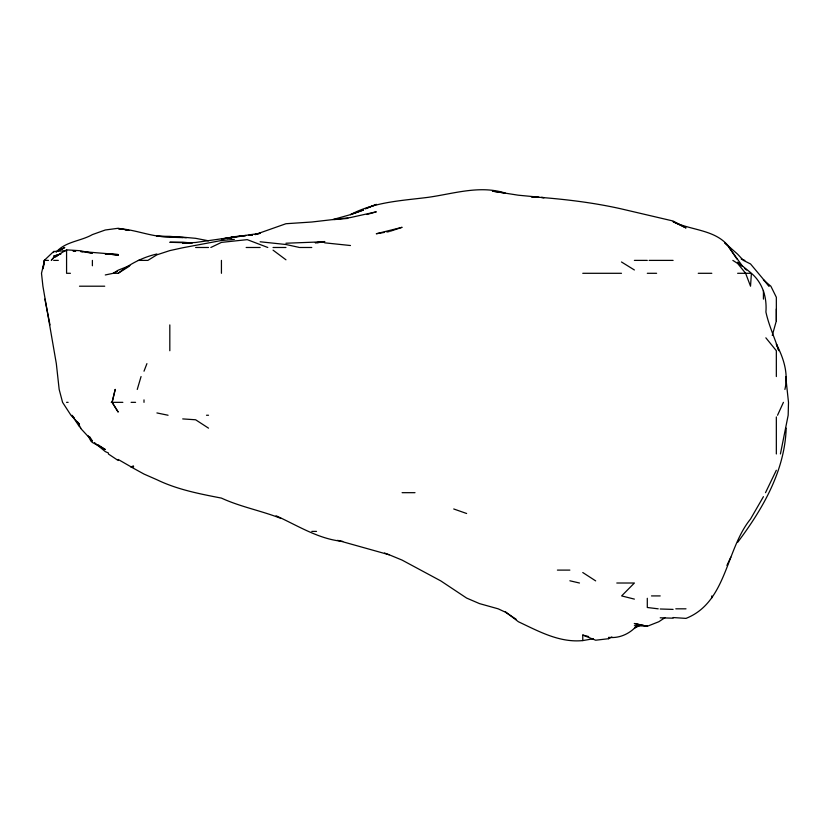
<?xml version="1.0" encoding="UTF-8"?>
<svg xmlns="http://www.w3.org/2000/svg" width="830" height="830" viewBox="0 0 830 830"><rect width="100%" height="100%" fill="white"/><g stroke="black" fill="none" stroke-linecap="round" stroke-linejoin="round"><path stroke-width="1.25" d="M772.274 335.476L776.341 320.847L776.341 308.968M737.631 273.298L751.409 273.298L750.528 286.205L745.62 273.298L737.631 263.442L732.849 260.392M784.9 389.446C788.625 373.51 783.624 358.135 776.341 344.097L778.799 350.727C774.66 337.758 768.808 325.37 765.914 312.018C767.024 297.462 762.76 283.051 751.409 273.298M786.197 428.156C784.755 471.233 762.739 508.852 737.631 542.364M43.046 268.609L44.281 260.392L53.67 251.48L66.576 250.65M43.139 268.609L44.519 260.392L41.5 273.298L42.911 286.205L56.326 363.633L59.169 389.446L62.572 402.343L70.955 415.249L79.483 424.296L77.232 421.578M780.418 453.969L788.168 415.249L788.5 402.343L785.709 376.54M137.251 389.446L141.059 376.54M144.005 371.207L146.92 363.633M763.434 496.651L750.528 519.03C725.648 549.585 726.873 602.196 686.005 618.392L673.099 617.551M776.341 470.257L765.499 492.678M777.544 415.249L783.427 402.343M726.924 565.417L730.774 557.21M636.776 625.893C629.534 633.85 619.46 638.561 608.577 637.367L608.577 638.706L595.67 640.221L582.764 635.064L582.764 640.584C559.441 642.877 538.701 631.308 518.366 621.732L505.335 611.7M56.461 251.843C65.674 241.457 80.821 241.198 92.389 234.6L105.286 229.993L118.192 228.271L128.754 230.356M105.286 274.958L113.285 273.298L118.192 273.298C129.511 264.054 142.636 257.279 156.912 254.001M665.162 617.551L658.823 621.732L647.296 626.277L634.39 623.517L647.296 626.277M118.192 273.298L128.951 266.451M61.742 249.394L64.771 247.485L55.89 251.978M85.345 252.175L92.389 253.15L79.483 250.67L66.576 249.861L53.67 257.518L51.294 260.392L53.67 257.632L57.187 256.169M608.577 638.706L611.866 636.963M117.217 271.317L113.285 273.298L118.192 270.186L129.926 265.548M634.39 628.206L639.764 625.509M210.851 247.485L221.434 242.391L247.247 239.642L267.789 247.485M118.192 459.457L131.099 466.875L133.443 465.91M390.37 231.217L402.104 227.306L376.291 233.759L384.508 232.39M366.901 214.503L376.291 211.826L350.478 217.543L311.769 222.015L285.956 223.727L255.142 234.589L260.143 233.303L195.621 242.474L182.714 243.242L191.751 243.315M332.882 219.556L350.478 214.638L363.384 210.032L350.478 214.638C374.455 201.887 401.544 200.694 427.907 197.364C453.543 193.784 479.657 184.924 505.335 193.089M334.054 219.608L347.905 218.394M582.764 640.584L593.326 638.758M317.631 242.744L324.675 241.54L315.286 242.754L324.675 241.738L285.956 243.232M386.853 231.995L389.197 231.601M234.34 239.393L221.434 240.513L182.714 247.776L169.818 250.598L156.912 254.82L147.865 260.392L138.34 260.392M249.82 235.295L252.403 235.129L248.533 235.326M195.621 247.485L208.527 247.485M246.168 247.485L260.143 247.485M273.049 247.485L285.956 247.485M299.485 247.485L311.769 247.485M44.281 260.392L48.472 260.392M53.67 260.392L58.318 260.392M92.389 260.392L92.389 265.766M634.39 260.392L647.296 260.392M649.112 260.392L673.099 260.392M70.425 273.298L66.576 273.298L66.576 249.861M582.764 273.298L621.483 273.298M647.296 273.298L656.603 273.298M698.258 273.298L711.818 273.298M79.483 286.205L104.725 286.205M66.576 402.343L68.122 402.343M111.22 402.343L122.85 402.343M131.099 402.343L135.57 402.343M206.504 415.249L208.527 415.249M79.483 425.79L80.852 428.156M131.099 466.875L133.682 466.875M402.104 492.678L415.01 492.678M311.769 531.397L316.51 531.397M557.407 570.106L569.868 570.106M616.794 583.013L634.39 583.013L621.639 595.919L634.39 599.115M651.477 595.919L660.203 595.919M675.796 608.826L686.005 608.826M660.203 617.8L673.099 618.194M182.714 237.608L169.818 237.204L182.714 237.162L195.621 238.324L208.527 240.804M660.203 608.992L673.099 609.396M634.39 625.696L647.296 626.121M105.286 253.99L118.192 254.561L80.769 251.459M342.738 541.378C318.679 539.23 297.659 525.546 276.068 515.783M182.714 418.911L195.621 419.773L208.527 428.156M537.601 197.167L531.148 196.7C561.194 198.775 591.385 202.178 620.819 208.776L673.099 221.019L686.005 227.96L673.099 221.683C691.66 230.782 716.166 229.329 729.508 247.485L724.725 242.765L737.631 254.198L743.4 260.392L750.528 263.95L769.171 286.205L763.434 279.7M260.143 241.779L285.956 244.508L298.862 247.33M186.594 242.775L169.818 242.277L182.714 242.184L191.751 243.003M189.167 242.983L191.751 243.19M538.888 197.167L518.242 195.195L492.439 191.149L504.163 192.913M324.675 242.827L350.478 245.524M658.221 608.826L647.296 607.498L647.296 598.285M80.655 251.532L83 251.853M122.892 229.412L118.192 228.613C135.747 229.454 152.077 237.38 169.818 236.851L156.912 236.239L169.818 236.363L186.242 237.785M125.237 229.817L128.754 230.418M156.912 412.935L168.065 415.249M569.868 580.782L579.485 583.013M337.582 540.32L389.197 554.772L402.104 560.105L440.813 580.917L466.626 598.077L479.533 603.617L498.176 608.826L505.335 612.156L516.094 619.201M582.764 635.064L588.636 636.558M453.72 508.966L466.626 513.5M741.232 259.022L744.842 260.392M384.508 553.019L389.197 554.803M281.09 518.491C261.543 510.751 240.638 506.954 221.434 498.104C199.459 493.829 177.381 489.617 157.005 479.771L144.005 474.065L131.099 466.968M108.46 453.014L105.286 451.593L94.454 442.649M621.483 261.979L634.39 269.978M582.764 572.524L595.67 580.886M97.764 444.59L105.286 449.528L92.389 442.473L90.885 441.062L88.146 435.688M108.357 453.969L118.192 460.515M273.049 250.152L285.956 259.8M737.631 262.145L750.528 272.51M738.617 263.421L741.595 265.89M744.572 268.36L746.564 270.009M763.434 280.021L770.863 286.205L776.341 297.285L776.341 320.847M80.458 428.156L92.389 441.062L89.692 436.756M74.223 417.967L71.971 415.249L79.483 426.827M765.851 337.82L776.341 350.727L776.341 376.54M742.611 266.347L729.103 247.485L736.916 259.043M49.997 324.914L44.862 299.111M776.341 416.919L776.341 453.969M763.434 290.469L763.434 299.111M711.818 595.919L711.818 597.87M221.434 260.392L221.434 273.298M169.818 324.914L169.818 350.727M144.005 399.873L144.005 402.343M53.67 251.48L53.67 252.528M115.214 389.446L112.123 402.343L118.192 412.085L112.081 402.343L115.214 389.446M376.291 204.408L365.397 208.776L376.291 204.45M60.715 254.001L53.67 256.117L60.715 254.084M234.34 236.685L227.296 238.542L234.34 236.685L245.95 235.533L221.434 239.071L234.34 236.726M233.168 237.276L230.823 237.826L233.168 237.276M75.613 251.085L73.03 250.992L75.613 251.054M544.055 197.633L541.471 197.447L544.055 197.633M118.192 255.101L105.286 253.69L118.192 255.101"/></g></svg>
